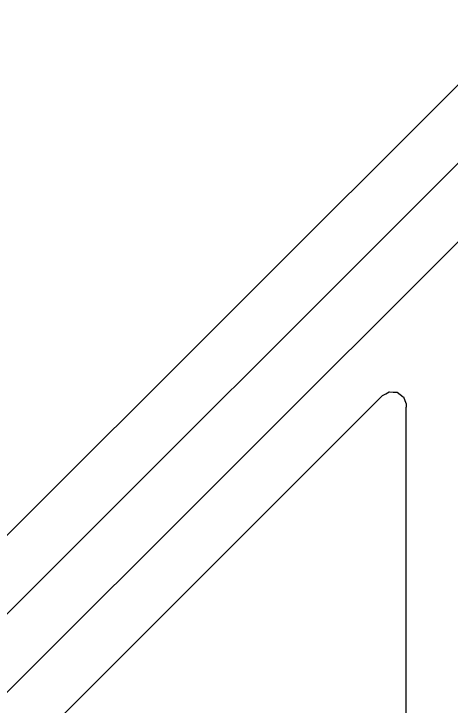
# Model space of a CAD drawing. Header units: inches. Extents: x 6.55 to 9.8, y -8.74 to -3.15.
# Drawn here: x 9.4386 to 9.5937, y -7.522 to -7.2763 of the extents above; entities that cross this region are included whole.
import ezdxf

# ---------------------------------------------------------------- set-up
doc = ezdxf.new("R2010")
doc.units = ezdxf.units.IN
doc.header["$MEASUREMENT"] = 0
doc.layers.add('Edge.Cuts', color=254, linetype='CONTINUOUS', true_color=0xd0d2cd)

msp = doc.modelspace()

# ---------------------------------------------------------------- linework, layer by layer
at = {"layer": 'Edge.Cuts', "linetype": 'CONTINUOUS'}
for p, q in [((9.62127, -7.27626), (9.11355, -7.78398)), ((9.12028, -7.80512), (9.63315, -7.29225)), ((9.64418, -7.30906), (9.13132, -7.82192)), ((9.18764, -7.79346), (9.56938, -7.41173)), ((9.56938, -7.41173), (9.57055, -7.41109)), ((9.57055, -7.41109), (9.57171, -7.41043)), ((9.57171, -7.41043), (9.57175, -7.41043)), ((9.57175, -7.41043), (9.57179, -7.41041)), ((9.57179, -7.41041), (9.57312, -7.4105)), ((9.57312, -7.4105), (9.57445, -7.41058)), ((9.57445, -7.41058), (9.57449, -7.4106)), ((9.57449, -7.4106), (9.57454, -7.41061)), ((9.57454, -7.41061), (9.5756, -7.4114)), ((9.5756, -7.4114), (9.57669, -7.41218)), ((9.57669, -7.41218), (9.5767, -7.41223)), ((9.5767, -7.41223), (9.57674, -7.41225)), ((9.57674, -7.41225), (9.5772, -7.4135)), ((9.5772, -7.4135), (9.57769, -7.41474)), ((9.57765, -7.41598), (9.57762, -7.41615)), ((9.57762, -7.41615), (9.57762, -7.41623)), ((9.57762, -7.41623), (9.57762, -7.85571)), ((9.57767, -7.41582), (9.57765, -7.41598)), ((9.57769, -7.41505), (9.57767, -7.41582)), ((9.57769, -7.41474), (9.57769, -7.41481)), ((9.57769, -7.41481), (9.5777, -7.41483)), ((9.5777, -7.41483), (9.57769, -7.41505))]:
    msp.add_line(p, q, dxfattribs=at)

doc.saveas('drawing.dxf')
